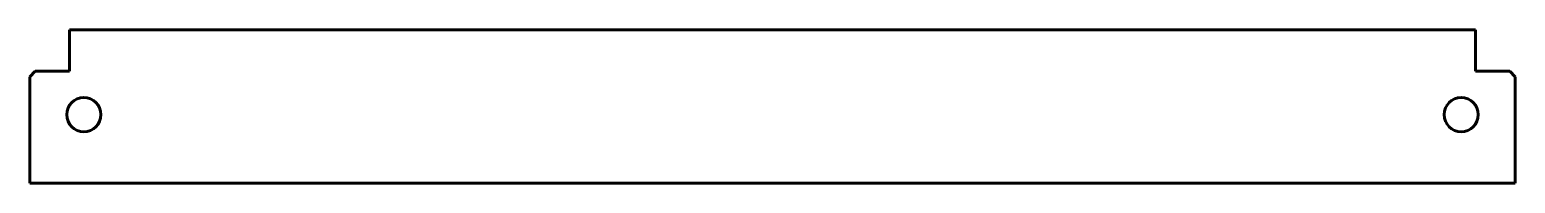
# Model space of a CAD drawing. Header units: millimetres. Extents: x -78 to 746, y -21 to 64.
import ezdxf

# ---------------------------------------------------------------- set-up
doc = ezdxf.new("R2010")
doc.units = ezdxf.units.MM
for name, pattern in [('K5LT32782', [0]), ('K5LT32783', [0]), ('K5LT32784', [0])]:
    doc.linetypes.add(name, pattern=pattern)
doc.layers.add('Системный слой', color=7, linetype='Continuous')

msp = doc.modelspace()

# ---------------------------------------------------------------- linework, layer by layer
at = {"color": 18, "linetype": 'K5LT32782', "lineweight": 60, "true_color": 0x000000}
msp.add_circle((-48.05, 16.83), 9.5, dxfattribs=at)
at = {"color": 5, "linetype": 'K5LT32783', "lineweight": 60, "true_color": 0x0000ff}
msp.add_circle((715.95, 16.83), 9.5, dxfattribs=at)
at = {"layer": 'Системный слой', "color": 18, "linetype": 'K5LT32782', "lineweight": 60, "true_color": 0x000000}
for p, q in [((-56.05, 63.83), (-56.05, 40.83)), ((-75.05, 40.83), (-78.05, 37.83)), ((-78.05, 37.83), (-78.05, -21.17)), ((-56.05, 40.83), (-75.05, 40.83))]:
    msp.add_line(p, q, dxfattribs=at)
at = {"layer": 'Системный слой', "color": 3, "linetype": 'K5LT32784', "lineweight": 60, "true_color": 0x00ff00}
for p, q in [((-56.05, 63.83), (723.95, 63.83)), ((-78.05, -21.17), (745.95, -21.17))]:
    msp.add_line(p, q, dxfattribs=at)
at = {"layer": 'Системный слой', "color": 5, "linetype": 'K5LT32783', "lineweight": 60, "true_color": 0x0000ff}
for p, q in [((723.95, 63.83), (723.95, 40.83)), ((723.95, 40.83), (742.95, 40.83)), ((742.95, 40.83), (745.95, 37.83)), ((745.95, 37.83), (745.95, -21.17))]:
    msp.add_line(p, q, dxfattribs=at)

doc.saveas('drawing.dxf')
